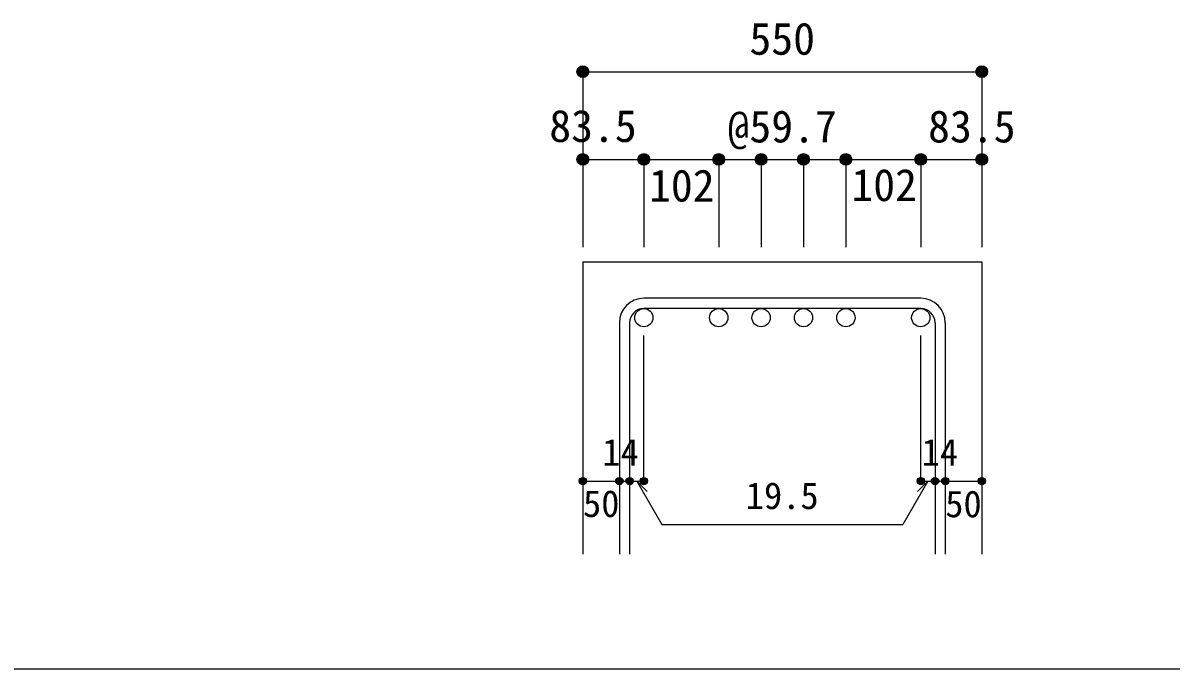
# Model space of a CAD drawing. Units: millimetres at full size, sheet at 1:20; details may follow other scales. Extents: x -3982 to 3969, y -2797 to 2801.
# Drawn here: x -671 to 900, y -2797 to -1913 of the extents above; entities that cross this region are included whole.
import ezdxf
from ezdxf.enums import TextEntityAlignment as Align

# ---------------------------------------------------------------- set-up
doc = ezdxf.new("R2010")
doc.units = ezdxf.units.MM
doc.header["$LTSCALE"] = 20
doc.header["$PDMODE"] = 32
doc.header["$PDSIZE"] = 10
for name, color, linetype in [('6-1_躯体線', 2, 'Continuous'), ('6-5_梁主筋', 7, 'Continuous'), ('6-6_S.T.P.', 7, 'Continuous'), ('6-D_寸法', 4, 'Continuous'), ('F-0_枠', 6, 'Continuous')]:
    doc.layers.add(name, color=color, linetype=linetype)
doc.styles.add('ＭＳ ゴシック', font='')
doc.styles.get('ＭＳ ゴシック').set_extended_font_data('MS Gothic')

msp = doc.modelspace()

# ---------------------------------------------------------------- linework, layer by layer
at = {"layer": '6-1_躯体線'}
for p, q in [((95.29, -2239.67), (95.29, -2639.67)), ((95.29, -2239.67), (641.29, -2239.67)), ((641.29, -2239.67), (641.29, -2639.67))]:
    msp.add_line(p, q, dxfattribs=at)
at = {"layer": '6-5_梁主筋', "color": 3}
for centre in [(178.79, -2316.17), (281.29, -2316.17), (339.29, -2316.17), (397.29, -2316.17), (455.29, -2316.17), (557.79, -2316.17)]:
    msp.add_circle(centre, 12.5, dxfattribs=at)
at = {"layer": '6-6_S.T.P.'}
for p, q in [((557.79, -2289.67), (178.79, -2289.67)), ((557.79, -2303.67), (178.79, -2303.67)), ((145.29, -2323.17), (145.29, -2639.67)), ((159.29, -2323.17), (159.29, -2639.67)), ((577.29, -2323.17), (577.29, -2639.67)), ((591.29, -2323.17), (591.29, -2639.67))]:
    msp.add_line(p, q, dxfattribs=at)
for centre, radius, start, end in [((178.79, -2323.17), 33.5, 90, 180), ((557.79, -2323.17), 33.5, 0, 90), ((178.79, -2323.17), 19.5, 90, 180), ((557.79, -2323.17), 19.5, 0, 90)]:
    msp.add_arc(centre, radius, start, end, dxfattribs=at)
for p in [(95.29, -1979.67), (641.29, -1979.67)]:
    msp.add_point(p, dxfattribs=at)
at = {"layer": '6-D_寸法'}
for p, q in [((95.29, -1979.67), (641.29, -1979.67)), ((95.29, -1979.67), (95.29, -2099.67)), ((641.29, -1979.67), (641.29, -2099.67)), ((95.29, -2099.67), (95.29, -2219.67)), ((95.29, -2099.67), (557.79, -2099.67)), ((178.79, -2099.67), (281.29, -2099.67)), ((281.29, -2099.67), (281.29, -2219.67)), ((339.29, -2099.67), (339.29, -2219.67)), ((397.29, -2099.67), (397.29, -2219.67)), ((455.29, -2099.67), (455.29, -2219.67)), ((557.79, -2099.67), (557.79, -2219.67)), ((178.79, -2539.67), (178.79, -2340.34)), ((557.79, -2539.67), (557.79, -2340.34)), ((95.29, -2539.67), (145.29, -2539.67)), ((145.29, -2539.67), (178.79, -2539.67)), ((169.04, -2539.67), (183.18, -2553.81)), ((169.04, -2539.67), (203.26, -2598.95)), ((567.54, -2539.67), (533.32, -2598.95)), ((567.54, -2539.67), (553.4, -2553.81)), ((557.79, -2539.67), (641.29, -2539.67)), ((577.29, -2539.67), (591.29, -2539.67)), ((203.26, -2598.95), (533.32, -2598.95))]:
    msp.add_line(p, q, dxfattribs=at)
for points in [[(641.29, -1979.67), (641.29, -2099.67), (641.29, -2219.67)], [(178.79, -2099.67), (178.79, -2100.41), (178.79, -2219.67)], [(557.79, -2099.67), (641.29, -2099.67), (641.29, -2219.67)]]:
    msp.add_lwpolyline(points, dxfattribs=at)
for centre, radius in [((95.29, -1979.67), 8), ((95.29, -1979.67), 7.2), ((95.29, -1979.67), 6.4), ((95.29, -1979.67), 5.6), ((95.29, -1979.67), 4.8), ((95.29, -1979.67), 4), ((95.29, -1979.67), 3.2), ((95.29, -1979.67), 2.4), ((95.29, -1979.67), 1.6), ((95.29, -1979.67), 0.8), ((641.29, -1979.67), 8), ((641.29, -1979.67), 7.2), ((641.29, -1979.67), 6.4), ((641.29, -1979.67), 5.6), ((641.29, -1979.67), 4.8), ((641.29, -1979.67), 4), ((641.29, -1979.67), 3.2), ((641.29, -1979.67), 2.4), ((641.29, -1979.67), 1.6), ((641.29, -1979.67), 0.8), ((95.29, -2099.67), 8), ((95.29, -2099.67), 7.2), ((95.29, -2099.67), 6.4), ((95.29, -2099.67), 5.6), ((95.29, -2099.67), 4.8), ((95.29, -2099.67), 4), ((95.29, -2099.67), 3.2), ((95.29, -2099.67), 2.4), ((95.29, -2099.67), 1.6), ((95.29, -2099.67), 0.8), ((178.79, -2099.67), 8), ((178.79, -2099.67), 7.2), ((178.79, -2099.67), 6.4), ((178.79, -2099.67), 5.6), ((178.79, -2099.67), 4.8), ((178.79, -2099.67), 4), ((178.79, -2099.67), 3.2), ((178.79, -2099.67), 2.4), ((178.79, -2099.67), 1.6), ((178.79, -2099.67), 0.8), ((281.29, -2099.67), 8), ((281.29, -2099.67), 7.2), ((281.29, -2099.67), 6.4), ((281.29, -2099.67), 5.6), ((281.29, -2099.67), 4.8), ((281.29, -2099.67), 4), ((281.29, -2099.67), 3.2), ((281.29, -2099.67), 2.4), ((281.29, -2099.67), 1.6), ((281.29, -2099.67), 0.8), ((339.29, -2099.67), 8), ((339.29, -2099.67), 7.2), ((339.29, -2099.67), 6.4), ((339.29, -2099.67), 5.6), ((339.29, -2099.67), 4.8), ((339.29, -2099.67), 4), ((339.29, -2099.67), 3.2), ((339.29, -2099.67), 2.4), ((339.29, -2099.67), 1.6), ((339.29, -2099.67), 0.8), ((397.29, -2099.67), 8), ((397.29, -2099.67), 7.2), ((397.29, -2099.67), 6.4), ((397.29, -2099.67), 5.6), ((397.29, -2099.67), 4.8), ((397.29, -2099.67), 4), ((397.29, -2099.67), 3.2), ((397.29, -2099.67), 2.4), ((397.29, -2099.67), 1.6), ((397.29, -2099.67), 0.8), ((455.29, -2099.67), 8), ((455.29, -2099.67), 7.2), ((455.29, -2099.67), 6.4), ((455.29, -2099.67), 5.6), ((455.29, -2099.67), 4.8), ((455.29, -2099.67), 4), ((455.29, -2099.67), 3.2), ((455.29, -2099.67), 2.4), ((455.29, -2099.67), 1.6), ((455.29, -2099.67), 0.8), ((557.79, -2099.67), 8), ((557.79, -2099.67), 7.2), ((557.79, -2099.67), 6.4), ((557.79, -2099.67), 5.6), ((557.79, -2099.67), 4.8), ((557.79, -2099.67), 4), ((557.79, -2099.67), 3.2), ((557.79, -2099.67), 2.4), ((557.79, -2099.67), 1.6), ((557.79, -2099.67), 0.8), ((641.29, -2099.67), 8), ((641.29, -2099.67), 7.2), ((641.29, -2099.67), 6.4), ((641.29, -2099.67), 5.6), ((641.29, -2099.67), 4.8), ((641.29, -2099.67), 4), ((641.29, -2099.67), 3.2), ((641.29, -2099.67), 2.4), ((641.29, -2099.67), 1.6), ((641.29, -2099.67), 0.8), ((95.29, -2539.67), 4), ((95.29, -2539.67), 3.6), ((95.29, -2539.67), 3.2), ((95.29, -2539.67), 2.8), ((95.29, -2539.67), 2.4), ((95.29, -2539.67), 2), ((95.29, -2539.67), 1.6), ((95.29, -2539.67), 1.2), ((95.29, -2539.67), 0.8), ((95.29, -2539.67), 0.4), ((145.29, -2539.67), 4), ((145.29, -2539.67), 3.6), ((145.29, -2539.67), 3.2), ((145.29, -2539.67), 2.8), ((145.29, -2539.67), 2.4), ((145.29, -2539.67), 2), ((145.29, -2539.67), 1.6), ((145.29, -2539.67), 1.2), ((145.29, -2539.67), 0.8), ((145.29, -2539.67), 0.4), ((159.29, -2539.67), 4), ((159.29, -2539.67), 3.6), ((159.29, -2539.67), 3.2), ((159.29, -2539.67), 2.8), ((159.29, -2539.67), 2.4), ((159.29, -2539.67), 2), ((159.29, -2539.67), 1.6), ((159.29, -2539.67), 1.2), ((159.29, -2539.67), 0.8), ((159.29, -2539.67), 0.4), ((178.79, -2539.67), 4), ((178.79, -2539.67), 3.6), ((178.79, -2539.67), 3.2), ((178.79, -2539.67), 2.8), ((178.79, -2539.67), 2.4), ((178.79, -2539.67), 2), ((178.79, -2539.67), 1.6), ((178.79, -2539.67), 1.2), ((178.79, -2539.67), 0.8), ((178.79, -2539.67), 0.4), ((557.79, -2539.67), 4), ((557.79, -2539.67), 3.6), ((557.79, -2539.67), 3.2), ((557.79, -2539.67), 2.8), ((557.79, -2539.67), 2.4), ((557.79, -2539.67), 2), ((557.79, -2539.67), 1.6), ((557.79, -2539.67), 1.2), ((557.79, -2539.67), 0.8), ((557.79, -2539.67), 0.4), ((577.29, -2539.67), 4), ((577.29, -2539.67), 3.6), ((577.29, -2539.67), 3.2), ((577.29, -2539.67), 2.8), ((577.29, -2539.67), 2.4), ((577.29, -2539.67), 2), ((577.29, -2539.67), 1.6), ((577.29, -2539.67), 1.2), ((577.29, -2539.67), 0.8), ((577.29, -2539.67), 0.4), ((591.29, -2539.67), 4), ((591.29, -2539.67), 3.6), ((591.29, -2539.67), 3.2), ((591.29, -2539.67), 2.8), ((591.29, -2539.67), 2.4), ((591.29, -2539.67), 2), ((591.29, -2539.67), 1.6), ((591.29, -2539.67), 1.2), ((591.29, -2539.67), 0.8), ((591.29, -2539.67), 0.4), ((641.29, -2539.67), 4), ((641.29, -2539.67), 3.6), ((641.29, -2539.67), 3.2), ((641.29, -2539.67), 2.8), ((641.29, -2539.67), 2.4), ((641.29, -2539.67), 2), ((641.29, -2539.67), 1.6), ((641.29, -2539.67), 1.2), ((641.29, -2539.67), 0.8), ((641.29, -2539.67), 0.4)]:
    msp.add_circle(centre, radius, dxfattribs=at)
at = {"layer": '6-D_寸法', "color": 7}
for p in [(95.29, -1979.67), (641.29, -1979.67), (95.29, -2099.67), (178.79, -2099.67), (281.29, -2099.67), (339.29, -2099.67), (397.29, -2099.67), (397.29, -2099.67), (455.29, -2099.67), (557.79, -2099.67), (641.29, -2099.67), (95.29, -2539.67), (145.29, -2539.67), (159.29, -2539.67), (178.79, -2539.67), (557.79, -2539.67), (577.29, -2539.67), (591.29, -2539.67), (641.29, -2539.67)]:
    msp.add_point(p, dxfattribs=at)
at = {"layer": 'F-0_枠'}
msp.add_line((3969.4, -2796.83), (-3981.92, -2796.83), dxfattribs=at)

# ---------------------------------------------------------------- texts
at = {"layer": '6-D_寸法', "style": 'ＭＳ ゴシック'}
for s, height, p in [('550', 43.99, (323.29, -1969.67)), ('83.5', 43.99, (49.34, -2089.01)), ('@59.7', 43.99, (293.29, -2089.67)), ('83.5', 43.99, (567.79, -2089.67)), ('102', 43.99, (185.85, -2170.56)), ('102', 43.99, (462.78, -2169.8)), ('14', 36.66, (121.98, -2529.6)), ('14', 36.66, (558.9, -2529.67)), ('19.5', 36.66, (318.29, -2588.95)), ('50', 36.66, (95.54, -2599.77)), ('50', 36.66, (591.29, -2600.22))]:
    msp.add_text(s, height=height, dxfattribs=at).set_placement(p, align=Align.BOTTOM_LEFT)

doc.saveas('drawing.dxf')
